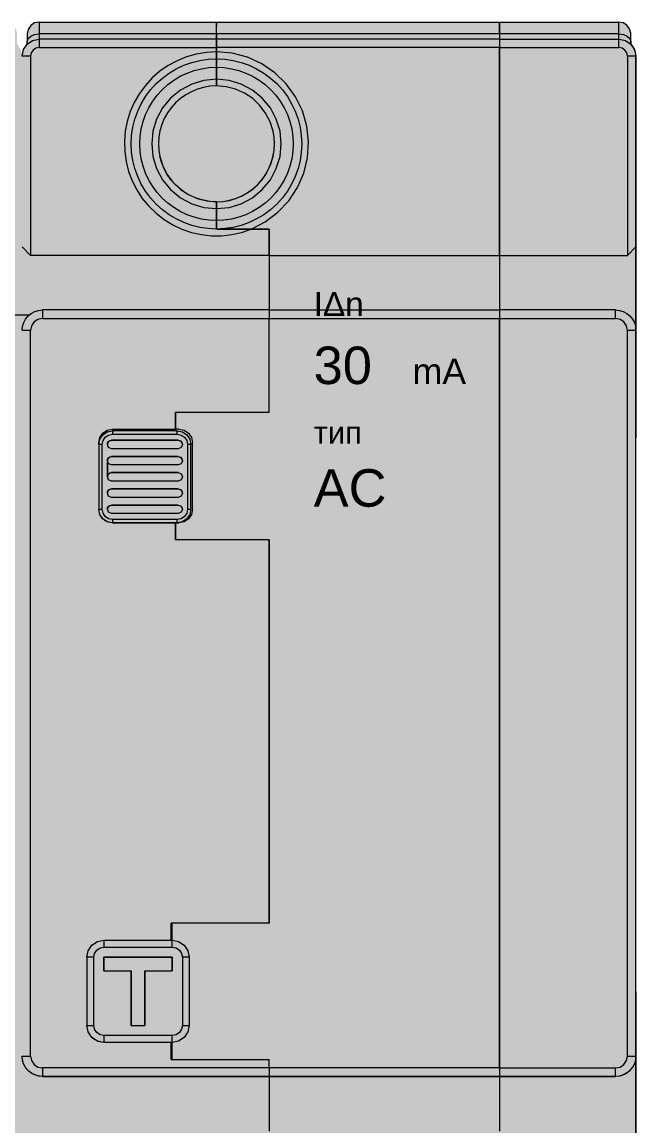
# Model space of a CAD drawing. Header units: millimetres. Extents: x 0 to 418, y -44 to 411.
# Drawn here: x 107.9 to 143.9, y 164.4 to 229.2 of the extents above; entities that cross this region are included whole.
import ezdxf
from ezdxf.enums import TextEntityAlignment as Align

# ---------------------------------------------------------------- set-up
doc = ezdxf.new("R2010")
doc.units = ezdxf.units.MM
for name, color, linetype, lineweight, true_color in [('BODY', 7, 'Continuous', 5, 0xf0f1eb), ('DETAILS', 7, 'Continuous', 5, 0x2f373d), ('LEVERS', 7, 'Continuous', 5, 0x2b7ac1), ('MARKING', 7, 'Continuous', 5, 0x2f373d), ('TERMINALS', 7, 'Continuous', 5, 0xa4adb6), ('TEST', 7, 'Continuous', 5, 0xf49226)]:
    doc.layers.add(name, color=color, linetype=linetype, lineweight=lineweight, true_color=true_color)
doc.layers.add('PARAMETERS', color=7, linetype='Continuous', plot=False)
doc.styles.add('BLOCK_ARIAL', font='arial.ttf')

# ---------------------------------------------------------------- blocks, each defined once
blk = doc.blocks.new('DA_2P_72')
at = {"layer": 'BODY', "true_color": 0xf0f1eb}
blk.add_hatch(color=7, dxfattribs=at).paths.add_polyline_path([(0.4, 16.57), (0.4, 16.575), (0.4, 16.734), (0.39, 16.74), (0.342, 16.815), (0.28, 16.88), (0.273, 16.894), (0.25, 16.92), (0.211, 17.012), (0.191, 17.042), (0.175, 17.065), (0.166, 17.11), (0.158, 17.132), (0.144, 17.162), (0.12, 17.23), (0.163, 17.128), (0.16, 17.144), (0.1, 17.45), (0.1, 28.75), (0.1, 33.54), (0.1, 33.55), (0.1, 35.05), (0.1, 39.29), (0.1, 39.43), (0.1, 39.44), (0.1, 39.49), (0.1, 43.2), (0.1, 43.44), (0.1, 44.12), (0.1, 44.125), (0.1, 46.35), (0.1, 48.58), (0.1, 49.26), (0.1, 49.44), (0.1, 49.5), (0.1, 52.81), (0.1, 52.82), (0.1, 53.26), (0.1, 74.65), (0.1, 76.15), (0.1, 76.16), (0.1, 80.95), (0.1, 92.25), (0.175, 92.635), (0.285, 92.795), (0.39, 92.96), (0.4, 92.966), (0.4, 93.125), (0.4, 93.13), (0.4, 93.55), (0.4, 93.555), (0.4, 93.56), (0.41, 93.605), (0.455, 93.82), (0.605, 94.045), (0.608, 94.047), (0.61, 94.05), (0.83, 94.2), (1.1, 94.25), (9, 94.25), (17, 94.25), (17.27, 94.2), (17.49, 94.05), (17.492, 94.047), (17.495, 94.045), (17.53, 93.992), (17.65, 93.82), (17.7, 93.56), (17.7, 93.555), (17.7, 93.55), (17.7, 93.13), (17.7, 93.125), (17.7, 92.966), (17.71, 92.96), (17.815, 92.795), (17.925, 92.635), (18, 92.25), (18.075, 92.635), (18.185, 92.795), (18.29, 92.96), (18.3, 92.966), (18.3, 93.125), (18.3, 93.13), (18.3, 93.55), (18.3, 93.555), (18.3, 93.56), (18.31, 93.605), (18.355, 93.82), (18.505, 94.045), (18.508, 94.047), (18.51, 94.05), (18.73, 94.2), (19, 94.25), (26.9, 94.25), (34.9, 94.25), (35.17, 94.2), (35.39, 94.05), (35.392, 94.047), (35.395, 94.045), (35.43, 93.992), (35.55, 93.82), (35.6, 93.56), (35.6, 93.555), (35.6, 93.55), (35.6, 93.13), (35.6, 93.125), (35.6, 92.966), (35.61, 92.96), (35.715, 92.795), (35.825, 92.635), (35.9, 92.25), (35.975, 92.635), (36.085, 92.795), (36.19, 92.96), (36.2, 92.966), (36.2, 93.125), (36.2, 93.13), (36.2, 93.55), (36.2, 93.555), (36.2, 93.56), (36.21, 93.605), (36.255, 93.82), (36.405, 94.045), (36.408, 94.047), (36.41, 94.05), (36.63, 94.2), (36.9, 94.25), (47.3, 94.25), (63.9, 94.25), (70.9, 94.25), (71.155, 94.2), (71.375, 94.065), (71.482, 93.92), (71.53, 93.86), (71.6, 93.61), (71.6, 93.605), (71.6, 93.55), (71.6, 93.13), (71.6, 93.125), (71.6, 92.966), (71.61, 92.96), (71.742, 92.753), (71.784, 92.691), (71.825, 92.63), (71.829, 92.609), (71.845, 92.58), (71.9, 92.25), (71.9, 91.055), (71.9, 91.05), (71.9, 91), (71.9, 90.995), (71.9, 90.845), (71.9, 90.84), (71.9, 90.35), (71.9, 85.28), (71.9, 85.18), (71.9, 85.11), (71.9, 83.51), (71.9, 81.99), (71.9, 81.82), (71.9, 81.75), (71.9, 81.05), (71.9, 80.8), (71.9, 80.77), (71.9, 80.765), (71.9, 80.69), (71.9, 80.665), (71.9, 80.66), (71.9, 80.62), (71.9, 80.615), (71.9, 80.365), (71.9, 80.36), (71.9, 80.28), (71.9, 80.27), (71.9, 80.25), (71.9, 80.22), (71.9, 80.14), (71.9, 80.135), (71.9, 79.81), (71.9, 78.905), (71.9, 78.9), (71.9, 78.75), (71.9, 78.35), (71.9, 76.19), (71.9, 76.155), (71.9, 76.15), (71.9, 72.85), (71.9, 72.25), (71.9, 72.245), (71.9, 69.85), (71.9, 68.79), (71.9, 68.465), (71.9, 68.46), (71.9, 68.38), (71.9, 68.35), (71.9, 40.11), (71.9, 40.105), (71.9, 39.185), (71.9, 39.18), (71.9, 38.85), (71.9, 38.41), (71.9, 37.35), (71.9, 34.36), (71.9, 34.355), (71.9, 34.35), (71.9, 33.925), (71.9, 33.92), (71.9, 33.55), (71.9, 33.545), (71.9, 33.54), (71.9, 33.51), (71.9, 32.72), (71.9, 31.35), (71.9, 30.95), (71.9, 30.8), (71.9, 30.795), (71.9, 29.89), (71.9, 29.45), (71.9, 29.43), (71.9, 29.085), (71.9, 29.08), (71.9, 29.01), (71.9, 28.9), (71.9, 28.65), (71.9, 27.95), (71.9, 26.19), (71.9, 19.35), (71.9, 18.855), (71.9, 18.85), (71.9, 18.705), (71.9, 18.7), (71.9, 18.65), (71.9, 18.645), (71.9, 17.45), (71.9, 16.55), (71.9, 8.25), (71.86, 8.06), (71.755, 7.895), (71.59, 7.79), (71.4, 7.75), (70.4, 7.75), (70.22, 7.78), (70.06, 7.88), (70.053, 7.89), (70.045, 7.895), (70.019, 7.936), (69.95, 8.03), (69.945, 8.052), (69.94, 8.06), (69.9, 8.25), (69.9, 14.39), (69.745, 14.245), (69.56, 14.14), (69.36, 14.07), (69.15, 14.05), (59.65, 14.05), (59.265, 14.125), (59.105, 14.235), (58.94, 14.34), (58.835, 14.505), (58.725, 14.665), (58.65, 15.05), (58.65, 15.441), (58.42, 15.4), (58.18, 15.25), (58, 15.03), (57.91, 14.76), (57.9, 14.67), (57.9, 14.65), (57.9, 9.75), (57.9, 9.745), (57.9, 8.25), (57.87, 8.08), (57.861, 8.065), (57.86, 8.06), (57.755, 7.895), (57.618, 7.808), (57.59, 7.79), (57.4, 7.75), (56.9, 7.75), (56.72, 7.78), (56.56, 7.88), (56.553, 7.89), (56.545, 7.895), (56.519, 7.936), (56.45, 8.03), (56.445, 8.052), (56.44, 8.06), (56.4, 8.25), (56.4, 14.65), (56.4, 14.655), (56.4, 14.67), (56.39, 14.76), (56.3, 15.03), (56.12, 15.25), (55.88, 15.4), (55.6, 15.45), (50.4, 15.45), (44.9, 15.45), (44.71, 15.41), (44.63, 15.36), (44.55, 15.305), (44.495, 15.225), (44.44, 15.14), (44.4, 14.95), (44.4, 6.38), (44.4, 5.25), (44.4, 2.75), (44.4, 2.745), (44.4, 1.25), (44.37, 0.98), (44.329, 0.886), (44.325, 0.865), (44.311, 0.845), (44.27, 0.75), (44.141, 0.589), (44.11, 0.54), (44.037, 0.493), (43.903, 0.408), (43.78, 0.325), (43.4, 0.25), (35.9, 0.25), (20.64, 0.25), (15.56, 0.25), (15.555, 0.25), (1.3, 0.25), (0.915, 0.325), (0.755, 0.435), (0.59, 0.54), (0.485, 0.705), (0.375, 0.865), (0.3, 1.25), (0.3, 13.45), (0.6, 13.45), (0.6, 15.66), (0.45, 15.88), (0.4, 16.14), (0.4, 16.145), (0.4, 16.15)])
at = {"layer": 'LEVERS'}
blk.add_hatch(color=256, dxfattribs=at).paths.add_polyline_path([(40.635, 65.085), (40.619, 65.109), (40.46, 65.345), (40.4, 65.65), (40.4, 69.45), (40.4, 69.55), (40.46, 69.855), (40.635, 70.115), (40.895, 70.29), (41.2, 70.35), (44.9, 70.35), (45.1, 70.35), (45.405, 70.29), (45.665, 70.115), (45.84, 69.855), (45.9, 69.55), (45.9, 65.65), (45.84, 65.345), (45.665, 65.085), (45.405, 64.91), (45.1, 64.85), (45, 64.85), (44.9, 64.85), (41.2, 64.85), (40.975, 64.885), (40.939, 64.901), (40.895, 64.91), (40.844, 64.944), (40.765, 64.98), (40.681, 65.054)])
at = {"layer": 'TERMINALS', "true_color": 0xa4adb6}
blk.add_hatch(color=253, dxfattribs=at).paths.add_polyline_path([(46.38, 81.779), (46.377, 81.779), (46.247, 81.804), (46.117, 81.831), (45.988, 81.862), (45.884, 81.889), (45.835, 81.9), (45.789, 81.916), (45.733, 81.932), (45.606, 81.972), (45.481, 82.016), (45.357, 82.062), (45.234, 82.111), (45.112, 82.163), (44.991, 82.218), (44.872, 82.276), (44.755, 82.337), (44.639, 82.401), (44.524, 82.468), (44.411, 82.538), (44.3, 82.61), (44.191, 82.685), (44.083, 82.763), (43.978, 82.843), (43.874, 82.926), (43.773, 83.011), (43.674, 83.099), (43.577, 83.189), (43.482, 83.281), (43.389, 83.376), (43.331, 83.439), (43.33, 83.44), (43.329, 83.441), (43.299, 83.473), (43.211, 83.573), (43.126, 83.674), (43.043, 83.778), (42.963, 83.883), (42.955, 83.894), (42.95, 83.9), (42.943, 83.91), (42.885, 83.99), (42.81, 84.1), (42.738, 84.211), (42.668, 84.324), (42.642, 84.369), (42.625, 84.395), (42.612, 84.421), (42.602, 84.438), (42.538, 84.554), (42.477, 84.672), (42.419, 84.791), (42.378, 84.88), (42.355, 84.925), (42.339, 84.968), (42.311, 85.033), (42.262, 85.156), (42.216, 85.281), (42.173, 85.406), (42.133, 85.532), (42.096, 85.66), (42.062, 85.788), (42.031, 85.917), (42.006, 86.038), (42, 86.06), (41.996, 86.088), (41.98, 86.177), (41.959, 86.308), (41.941, 86.439), (41.926, 86.571), (41.915, 86.703), (41.907, 86.835), (41.902, 86.967), (41.9, 87.1), (41.901, 87.202), (41.9, 87.245), (41.904, 87.294), (41.907, 87.365), (41.915, 87.497), (41.926, 87.629), (41.941, 87.761), (41.947, 87.81), (41.95, 87.84), (41.955, 87.866), (41.959, 87.892), (41.98, 88.023), (42.004, 88.153), (42.031, 88.283), (42.062, 88.412), (42.064, 88.418), (42.065, 88.425), (42.068, 88.435), (42.096, 88.54), (42.133, 88.667), (42.173, 88.794), (42.216, 88.919), (42.229, 88.954), (42.24, 88.99), (42.254, 89.023), (42.262, 89.043), (42.311, 89.166), (42.363, 89.288), (42.419, 89.409), (42.477, 89.528), (42.477, 89.528), (42.48, 89.535), (42.485, 89.544), (42.538, 89.645), (42.602, 89.762), (42.668, 89.876), (42.738, 89.989), (42.81, 90.1), (42.885, 90.209), (42.963, 90.317), (43.043, 90.422), (43.126, 90.526), (43.211, 90.627), (43.299, 90.726), (43.389, 90.823), (43.482, 90.918), (43.577, 91.011), (43.674, 91.101), (43.773, 91.189), (43.874, 91.274), (43.961, 91.343), (43.98, 91.36), (44.003, 91.376), (44.083, 91.437), (44.191, 91.515), (44.3, 91.59), (44.411, 91.662), (44.448, 91.685), (44.47, 91.7), (44.493, 91.713), (44.524, 91.732), (44.639, 91.798), (44.755, 91.862), (44.872, 91.923), (44.961, 91.967), (44.995, 91.985), (45.029, 91.998), (45.112, 92.037), (45.234, 92.089), (45.357, 92.138), (45.481, 92.184), (45.606, 92.227), (45.733, 92.267), (45.86, 92.304), (45.988, 92.338), (46.107, 92.366), (46.12, 92.37), (46.135, 92.372), (46.247, 92.396), (46.377, 92.42), (46.508, 92.441), (46.639, 92.459), (46.662, 92.462), (46.771, 92.474), (46.903, 92.485), (47.035, 92.493), (47.168, 92.498), (47.297, 92.5), (47.3, 92.5), (47.302, 92.5), (47.433, 92.498), (47.565, 92.493), (47.697, 92.485), (47.83, 92.474), (47.961, 92.459), (48.093, 92.441), (48.223, 92.42), (48.354, 92.396), (48.483, 92.369), (48.612, 92.338), (48.74, 92.304), (48.868, 92.267), (48.994, 92.227), (49.092, 92.194), (49.125, 92.185), (49.156, 92.171), (49.244, 92.138), (49.367, 92.089), (49.489, 92.037), (49.609, 91.981), (49.728, 91.923), (49.846, 91.862), (49.962, 91.798), (50.076, 91.732), (50.189, 91.662), (50.3, 91.59), (50.41, 91.515), (50.517, 91.437), (50.622, 91.357), (50.726, 91.274), (50.827, 91.189), (50.927, 91.101), (51.024, 91.011), (51.119, 90.918), (51.211, 90.823), (51.301, 90.726), (51.389, 90.627), (51.474, 90.526), (51.557, 90.422), (51.638, 90.317), (51.715, 90.209), (51.79, 90.1), (51.862, 89.989), (51.931, 89.877), (51.94, 89.865), (51.948, 89.848), (51.999, 89.762), (52.063, 89.645), (52.124, 89.528), (52.182, 89.409), (52.237, 89.288), (52.289, 89.166), (52.338, 89.045), (52.345, 89.03), (52.351, 89.01), (52.385, 88.919), (52.428, 88.794), (52.468, 88.667), (52.505, 88.54), (52.538, 88.412), (52.569, 88.283), (52.596, 88.153), (52.597, 88.151), (52.6, 88.14), (52.601, 88.126), (52.621, 88.023), (52.642, 87.892), (52.66, 87.761), (52.674, 87.629), (52.686, 87.497), (52.694, 87.365), (52.699, 87.232), (52.699, 87.228), (52.7, 87.215), (52.699, 87.199), (52.7, 87.1), (52.699, 86.967), (52.694, 86.835), (52.686, 86.703), (52.674, 86.571), (52.66, 86.439), (52.642, 86.308), (52.641, 86.301), (52.64, 86.29), (52.637, 86.277), (52.621, 86.177), (52.596, 86.046), (52.569, 85.917), (52.538, 85.788), (52.505, 85.66), (52.468, 85.532), (52.428, 85.406), (52.385, 85.281), (52.338, 85.156), (52.289, 85.033), (52.237, 84.912), (52.182, 84.791), (52.124, 84.672), (52.063, 84.554), (51.999, 84.438), (51.932, 84.324), (51.862, 84.211), (51.79, 84.1), (51.715, 83.99), (51.638, 83.883), (51.557, 83.778), (51.553, 83.772), (51.545, 83.76), (51.532, 83.746), (51.474, 83.674), (51.389, 83.573), (51.301, 83.473), (51.211, 83.376), (51.119, 83.281), (51.024, 83.189), (50.933, 83.105), (50.91, 83.08), (50.881, 83.059), (50.827, 83.011), (50.726, 82.926), (50.622, 82.843), (50.517, 82.763), (50.41, 82.685), (50.3, 82.61), (50.189, 82.538), (50.076, 82.468), (49.962, 82.401), (49.846, 82.337), (49.728, 82.276), (49.609, 82.218), (49.489, 82.163), (49.367, 82.111), (49.342, 82.101), (49.34, 82.1), (49.336, 82.099), (49.244, 82.062), (49.119, 82.016), (48.994, 81.972), (48.868, 81.932), (48.784, 81.908), (48.775, 81.905), (48.768, 81.903), (48.74, 81.895), (48.74, 81.895), (48.74, 81.895), (48.612, 81.862), (48.483, 81.831), (48.354, 81.804), (48.223, 81.779), (48.093, 81.758), (47.961, 81.74), (47.83, 81.726), (47.697, 81.714), (47.565, 81.706), (47.433, 81.701), (47.3, 81.7), (47.168, 81.701), (47.035, 81.706), (46.903, 81.714), (46.771, 81.726), (46.639, 81.74), (46.508, 81.758), (46.461, 81.766), (46.42, 81.77)])
at = {"layer": 'TEST', "true_color": 0xf49226}
blk.add_hatch(color=30, dxfattribs=at).paths.add_polyline_path([(40.336, 34.421), (40.315, 34.425), (40.235, 34.48), (39.995, 34.645), (39.775, 34.965), (39.7, 35.35), (39.7, 39.35), (39.775, 39.735), (39.995, 40.055), (40.315, 40.275), (40.7, 40.35), (44.65, 40.35), (44.65, 41.35), (44.7, 41.35), (44.7, 40.35), (45.085, 40.275), (45.405, 40.055), (45.625, 39.735), (45.7, 39.35), (45.7, 35.35), (45.625, 34.965), (45.405, 34.645), (45.085, 34.425), (44.7, 34.35), (44.7, 33.35), (44.65, 33.35), (44.65, 34.35), (40.7, 34.35), (40.355, 34.41)])
at = {"layer": 'DETAILS', "color": 250, "linetype": 'ByBlock', "lineweight": 5, "true_color": 0x2f373d}
for p, q in [((36.9, 94.25), (47.3, 94.25)), ((47.3, 94.25), (63.9, 94.25)), ((63.9, 94.25), (70.9, 94.25)), ((47.3, 93.558), (36.9, 93.558)), ((63.9, 93.557), (47.3, 93.558)), ((70.9, 93.557), (63.9, 93.557)), ((47.3, 93.25), (36.9, 93.25)), ((36.9, 93.25), (36.9, 92.75)), ((36.9, 92.75), (47.3, 92.75)), ((47.3, 93.25), (47.3, 92.75)), ((47.3, 92.75), (47.3, 93.25)), ((63.9, 93.25), (47.3, 93.25)), ((47.3, 92.5), (47.3, 92.75)), ((47.3, 92.75), (47.3, 92.5)), ((63.9, 92.75), (47.3, 92.75)), ((63.9, 93.25), (63.9, 92.75)), ((63.9, 93.25), (63.9, 92.75)), ((63.9, 93.25), (70.9, 93.25)), ((63.9, 92.75), (63.9, 80.55)), ((63.9, 80.55), (63.9, 92.75)), ((63.9, 92.75), (70.9, 92.75)), ((70.9, 92.75), (70.9, 93.25)), ((36.4, 92.25), (35.9, 92.25)), ((36.4, 92.25), (36.4, 80.55)), ((47.3, 92.1), (47.3, 92.1)), ((47.3, 92.1), (47.3, 91.6)), ((47.3, 92.1), (47.3, 92.1)), ((47.3, 91.6), (47.3, 92.1)), ((71.4, 92.25), (71.4, 80.55)), ((71.9, 92.25), (71.4, 92.25)), ((71.9, 92.25), (71.9, 83.511)), ((71.9, 81.05), (71.9, 92.25)), ((47.3, 91.6), (47.3, 90.9)), ((47.3, 90.9), (47.3, 91.6)), ((48.862, 91.85), (48.861, 91.85)), ((49.138, 91.75), (49.138, 91.75)), ((71.9, 91.05), (71.9, 81.75)), ((71.9, 91.05), (71.9, 91.05)), ((71.9, 91.05), (71.9, 91.05)), ((71.9, 85.282), (71.9, 90.349)), ((47.3, 83.3), (47.3, 82.6)), ((47.3, 82.6), (47.3, 83.3)), ((45.463, 82.45), (45.462, 82.45)), ((47.3, 82.6), (47.3, 82.1)), ((47.3, 82.1), (47.3, 82.6)), ((47.3, 82.1), (47.3, 82.1)), ((49.34, 82.1), (47.332, 82.1)), ((50.4, 82.1), (49.34, 82.1)), ((49.34, 82.1), (50.4, 82.1)), ((50.4, 82.1), (50.4, 80.55)), ((50.4, 80.55), (50.4, 82.1)), ((71.9, 72.25), (71.9, 81.818)), ((71.9, 72.25), (71.9, 81.818)), ((71.9, 81.818), (71.9, 72.25)), ((71.9, 81.75), (71.9, 81.75)), ((36.4, 80.55), (35.9, 81.05)), ((71.4, 80.55), (71.9, 81.05)), ((71.9, 81.05), (71.9, 76.155)), ((50.4, 80.55), (36.4, 80.55)), ((50.4, 80.55), (50.4, 77.35)), ((50.4, 80.55), (50.4, 77.35)), ((50.4, 80.55), (63.9, 80.55)), ((63.9, 80.55), (63.9, 77.35)), ((63.9, 80.55), (63.9, 77.35)), ((63.9, 80.55), (71.4, 80.55)), ((71.9, 80.616), (71.9, 69.85)), ((71.9, 80.25), (71.9, 80.25)), ((71.9, 80.25), (71.9, 80.25)), ((71.9, 30.95), (71.9, 78.75)), ((71.9, 78.75), (71.9, 78.75)), ((50.4, 77.35), (37.1, 77.35)), ((37.1, 77.35), (37.1, 76.85)), ((50.4, 77.35), (50.4, 76.85)), ((50.4, 77.35), (50.4, 76.85)), ((50.4, 77.35), (63.9, 77.35)), ((63.9, 77.35), (63.9, 76.85)), ((63.9, 77.35), (63.9, 76.85)), ((70.7, 77.35), (63.9, 77.35)), ((70.7, 76.85), (70.7, 77.35)), ((36.306, 77.05), (35.494, 77.05)), ((37.1, 76.85), (50.4, 76.85)), ((50.4, 71.35), (50.4, 76.85)), ((50.4, 71.35), (50.4, 76.85)), ((50.4, 76.85), (63.9, 76.85)), ((63.9, 76.85), (63.9, 32.85)), ((63.9, 32.85), (63.9, 76.85)), ((63.9, 76.85), (70.7, 76.85)), ((36.4, 76.15), (35.9, 76.15)), ((36.4, 33.55), (36.4, 76.15)), ((71.4, 33.55), (71.4, 76.15)), ((71.9, 76.15), (71.4, 76.15)), ((71.9, 33.55), (71.9, 76.15)), ((71.9, 72.85), (71.9, 72.25)), ((71.9, 34.35), (71.9, 72.85)), ((71.9, 34.35), (71.9, 72.85)), ((44.9, 71.35), (44.9, 70.35)), ((44.9, 71.35), (50.4, 71.35)), ((44.9, 70.35), (44.9, 71.35)), ((44.9, 71.35), (50.4, 71.35)), ((41.2, 70.35), (44.9, 70.35)), ((41.2, 70.35), (41.2, 70.35)), ((41.2, 70.35), (41.2, 70.35)), ((45, 70.25), (41.2, 70.25)), ((41.2, 70.25), (41.2, 70.05)), ((41.2, 70.05), (45, 70.05)), ((44.9, 70.35), (44.9, 70.35)), ((45.1, 70.35), (44.9, 70.35)), ((44.9, 70.35), (44.9, 70.35)), ((45, 70.05), (45, 70.25)), ((45.1, 70.35), (45.1, 70.35)), ((45.1, 70.35), (45.1, 70.35)), ((40.4, 69.452), (40.4, 69.55)), ((40.4, 69.55), (40.4, 69.55)), ((40.4, 69.45), (40.4, 65.65)), ((40.6, 69.45), (40.4, 69.45)), ((40.6, 65.65), (40.6, 69.45)), ((41.15, 69.7), (45.05, 69.7)), ((45.05, 69.7), (41.15, 69.7)), ((45.6, 69.45), (45.6, 65.65)), ((45.8, 69.45), (45.6, 69.45)), ((45.8, 65.65), (45.8, 69.45)), ((45.8, 65.65), (45.8, 69.45)), ((45.9, 65.65), (45.9, 69.55)), ((45.05, 69.2), (41.15, 69.2)), ((41.15, 68.75), (45.05, 68.75)), ((45.05, 68.75), (41.15, 68.75)), ((45.05, 68.25), (41.15, 68.25)), ((71.9, 68.35), (71.9, 68.35)), ((41.15, 67.8), (45.05, 67.8)), ((45.05, 67.8), (41.15, 67.8)), ((45.05, 67.3), (41.15, 67.3)), ((41.15, 66.85), (45.05, 66.85)), ((45.05, 66.85), (41.15, 66.85)), ((45.05, 66.35), (41.15, 66.35)), ((40.4, 65.65), (40.6, 65.65)), ((41.15, 65.9), (45.05, 65.9)), ((45.05, 65.9), (41.15, 65.9)), ((45.6, 65.65), (45.8, 65.65)), ((45.05, 65.4), (41.15, 65.4)), ((45, 65.05), (41.2, 65.05)), ((41.2, 65.05), (41.2, 64.85)), ((41.2, 64.85), (45, 64.85)), ((44.9, 64.85), (41.2, 64.85)), ((44.9, 64.85), (44.9, 63.85)), ((44.9, 63.85), (44.9, 64.85)), ((44.9, 64.85), (45.1, 64.85)), ((45, 64.85), (45, 65.05)), ((50.4, 63.85), (44.9, 63.85)), ((50.4, 63.85), (44.9, 63.85)), ((50.4, 41.35), (50.4, 63.85)), ((50.4, 63.85), (50.4, 41.35)), ((44.65, 40.35), (44.65, 41.35)), ((50.4, 41.35), (44.65, 41.35)), ((50.4, 41.35), (44.7, 41.35)), ((44.7, 40.35), (44.7, 41.35)), ((40.7, 40.35), (44.7, 40.35)), ((40.7, 40.35), (40.7, 39.95)), ((44.7, 39.95), (44.7, 40.35)), ((40.7, 39.95), (44.7, 39.95)), ((39.7, 39.35), (39.7, 35.35)), ((40.1, 39.35), (39.7, 39.35)), ((40.1, 35.35), (40.1, 39.35)), ((44.7, 39.35), (40.7, 39.35)), ((40.7, 39.35), (40.7, 38.55)), ((40.7, 38.55), (40.7, 39.35)), ((40.7, 39.35), (44.7, 39.35)), ((44.7, 38.55), (44.7, 39.35)), ((44.7, 39.35), (44.7, 38.55)), ((45.3, 39.35), (45.3, 35.35)), ((45.7, 39.35), (45.3, 39.35)), ((45.7, 39.35), (45.7, 35.35)), ((40.7, 38.55), (42.3, 38.55)), ((42.3, 38.55), (42.3, 35.35)), ((42.3, 35.35), (42.3, 38.55)), ((43.1, 35.35), (43.1, 38.55)), ((43.1, 38.55), (44.7, 38.55)), ((43.1, 38.55), (43.1, 35.35)), ((71.9, 38.85), (71.9, 38.85)), ((71.9, 37.35), (71.9, 29.084)), ((39.7, 35.35), (40.1, 35.35)), ((42.3, 35.35), (43.1, 35.35)), ((45.3, 35.35), (45.7, 35.35)), ((44.7, 34.75), (40.7, 34.75)), ((40.7, 34.75), (40.7, 34.35)), ((44.7, 34.35), (40.7, 34.35)), ((44.7, 34.35), (40.7, 34.35)), ((44.65, 33.35), (44.65, 34.35)), ((44.7, 34.35), (44.7, 34.75)), ((44.7, 33.35), (44.7, 34.35)), ((71.9, 33.923), (71.9, 34.35)), ((71.9, 34.35), (71.9, 34.35)), ((71.9, 34.35), (71.9, 34.35)), ((71.9, 33.923), (71.9, 34.35)), ((35.9, 33.55), (36.4, 33.55)), ((44.65, 33.35), (50.4, 33.35)), ((44.7, 33.35), (50.4, 33.35)), ((50.4, 32.85), (50.4, 33.35)), ((50.4, 32.85), (50.4, 33.35)), ((71.4, 33.55), (71.9, 33.55)), ((71.9, 33.545), (71.9, 28.65)), ((36.62, 32.45), (36.62, 32.45)), ((36.62, 32.45), (36.62, 32.45)), ((50.4, 32.85), (37.1, 32.85)), ((37.1, 32.85), (37.1, 32.35)), ((50.4, 32.85), (50.4, 32.35)), ((50.4, 32.85), (50.4, 32.35)), ((63.9, 32.85), (50.4, 32.85)), ((63.9, 32.85), (63.9, 32.35)), ((63.9, 32.85), (70.7, 32.85)), ((63.9, 32.85), (63.9, 32.35)), ((70.7, 32.35), (70.7, 32.85)), ((71.9, 19.35), (71.9, 32.721)), ((37.1, 32.35), (50.4, 32.35)), ((50.4, 32.35), (37.1, 32.35)), ((37.1, 32.35), (37.1, 32.35)), ((37.1, 32.35), (37.1, 32.35)), ((50.4, 32.35), (50.4, 32.35)), ((50.4, 32.35), (50.4, 29.15)), ((63.9, 32.35), (50.4, 32.35)), ((50.4, 32.35), (63.9, 32.35)), ((50.4, 32.35), (50.4, 32.35)), ((50.4, 32.35), (50.4, 29.15)), ((57.9, 32.35), (57.9, 32.35)), ((63.9, 32.35), (63.9, 32.35)), ((63.9, 32.35), (63.9, 29.15)), ((63.9, 32.35), (63.9, 32.35)), ((63.9, 32.35), (70.7, 32.35)), ((70.7, 32.35), (63.9, 32.35)), ((63.9, 32.35), (63.9, 32.35)), ((63.9, 32.35), (63.9, 29.15)), ((70.7, 32.35), (70.7, 32.35)), ((70.7, 32.35), (70.7, 32.35)), ((71.9, 30.95), (71.9, 30.95)), ((71.9, 29.45), (71.9, 29.45)), ((71.9, 29.45), (71.9, 29.45))]:
    blk.add_line(p, q, dxfattribs=at)
for points in [[(36.9, 94.25), (36.634, 94.197), (36.407, 94.047), (36.255, 93.822), (36.2, 93.555), (36.2, 93.548), (36.2, 93.127)], [(36.9, 94.25), (36.9, 94.204), (36.9, 94.068), (36.9, 93.558)], [(47.3, 93.558), (47.3, 94.068), (47.3, 94.204), (47.3, 94.25)], [(47.3, 94.25), (47.3, 94.188), (47.3, 94.009)], [(47.3, 93.558), (47.3, 94.068), (47.3, 94.204), (47.3, 94.25)], [(63.9, 94.25), (63.9, 94.204), (63.9, 94.067), (63.9, 93.557)], [(63.9, 93.557), (63.9, 94.067), (63.9, 94.204), (63.9, 94.25)], [(70.9, 93.557), (70.9, 94.067), (70.9, 94.203), (70.9, 94.25)], [(71.6, 93.127), (71.6, 93.55), (71.598, 93.607), (71.529, 93.857), (71.375, 94.065), (71.155, 94.202), (70.9, 94.25)], [(36.2, 93.127), (36.254, 93.292), (36.405, 93.431), (36.632, 93.525), (36.9, 93.558)], [(36.9, 93.558), (36.9, 93.25)], [(47.3, 93.558), (47.3, 93.25)], [(47.3, 93.25), (47.3, 93.558)], [(63.9, 93.557), (63.9, 93.25)], [(63.9, 93.557), (63.9, 93.25)], [(70.9, 93.557), (71.168, 93.525), (71.395, 93.431), (71.547, 93.291), (71.6, 93.127)], [(70.9, 93.25), (70.9, 93.27), (70.9, 93.331), (70.9, 93.557)], [(35.9, 92.25), (35.976, 92.633), (36.193, 92.957), (36.518, 93.174), (36.9, 93.25)], [(36.2, 93.127), (36.2, 93.126)], [(36.2, 92.964), (36.2, 93.127)], [(36.2, 92.964), (36.2, 93.127)], [(36.2, 93.127), (36.2, 93.126)], [(36.9, 92.75), (36.709, 92.712), (36.547, 92.603), (36.438, 92.441), (36.4, 92.25)], [(70.9, 93.25), (71.283, 93.174), (71.607, 92.957), (71.824, 92.632), (71.9, 92.25)], [(71.4, 92.25), (71.362, 92.441), (71.254, 92.603), (71.091, 92.712), (70.9, 92.75)], [(71.6, 92.964), (71.6, 93.126)], [(71.6, 93.126), (71.6, 93.126)], [(71.6, 93.126), (71.6, 92.964)], [(71.6, 93.126), (71.6, 93.126)], [(71.6, 92.964), (71.6, 93.126)], [(71.683, 92.872), (71.844, 92.579), (71.9, 92.25)], [(47.3, 92.5), (46.706, 92.467), (46.119, 92.369), (45.546, 92.207), (44.995, 91.983), (44.471, 91.7), (43.982, 91.36), (43.534, 90.969), (43.131, 90.531), (42.778, 90.051), (42.481, 89.536), (42.242, 88.991), (42.065, 88.423), (41.951, 87.838), (41.902, 87.245), (41.919, 86.65), (42.001, 86.061), (42.148, 85.484), (42.357, 84.927), (42.626, 84.396), (42.952, 83.898), (43.331, 83.439), (43.758, 83.024), (44.228, 82.659), (44.735, 82.348), (45.274, 82.094), (45.837, 81.902), (46.418, 81.772), (47.01, 81.708), (47.605, 81.708), (48.197, 81.775), (48.777, 81.906), (49.34, 82.1)], [(47.3, 82.1), (46.81, 82.124), (46.325, 82.196), (45.849, 82.315), (45.387, 82.48), (44.943, 82.69), (44.522, 82.943), (44.128, 83.235), (43.765, 83.564), (43.435, 83.928), (43.143, 84.322), (42.891, 84.743), (42.681, 85.186), (42.515, 85.648), (42.396, 86.124), (42.324, 86.61), (42.3, 87.1), (42.324, 87.59), (42.396, 88.075), (42.516, 88.551), (42.681, 89.013), (42.891, 89.457), (43.143, 89.878), (43.435, 90.272), (43.765, 90.635), (44.128, 90.965), (44.522, 91.257), (44.943, 91.509), (45.387, 91.719), (45.849, 91.885), (46.325, 92.004), (46.81, 92.076), (47.3, 92.1)], [(47.3, 82.1), (46.81, 82.124), (46.325, 82.196), (45.849, 82.315), (45.387, 82.481), (44.943, 82.69), (44.522, 82.943), (44.128, 83.235), (43.765, 83.564), (43.435, 83.928), (43.143, 84.322), (42.891, 84.743), (42.681, 85.187), (42.516, 85.649), (42.396, 86.125), (42.324, 86.61), (42.3, 87.1), (42.324, 87.59), (42.396, 88.075), (42.516, 88.551), (42.681, 89.013), (42.891, 89.457), (43.143, 89.878), (43.435, 90.272), (43.765, 90.635), (44.128, 90.965), (44.522, 91.257), (44.943, 91.51), (45.387, 91.719), (45.849, 91.885), (46.325, 92.004), (46.81, 92.076), (47.3, 92.1)], [(47.3, 92.5), (47.3, 92.217), (47.3, 92.13), (47.3, 92.1)], [(47.3, 92.1), (47.3, 92.13), (47.3, 92.217), (47.3, 92.5)], [(49.34, 82.1), (50.166, 82.523), (50.908, 83.082), (51.543, 83.759), (52.052, 84.535), (52.421, 85.387), (52.639, 86.29), (52.699, 87.216), (52.599, 88.139), (52.343, 89.031), (51.938, 89.867), (51.395, 90.62), (50.732, 91.269), (49.967, 91.796), (49.123, 92.183), (48.225, 92.42), (47.3, 92.5)], [(47.3, 92.1), (47.79, 92.076), (48.276, 92.004), (48.752, 91.885), (49.214, 91.719), (49.657, 91.509), (50.078, 91.257), (50.472, 90.965), (50.836, 90.635), (51.165, 90.272), (51.458, 89.878), (51.71, 89.457), (51.92, 89.013), (52.085, 88.551), (52.204, 88.075), (52.276, 87.59), (52.3, 87.1), (52.276, 86.61), (52.204, 86.124), (52.085, 85.648), (51.92, 85.186), (51.71, 84.743), (51.458, 84.322), (51.165, 83.928), (50.836, 83.564), (50.472, 83.235), (50.078, 82.942), (49.657, 82.69), (49.214, 82.48), (48.752, 82.315), (48.276, 82.196), (47.79, 82.124), (47.3, 82.1)], [(47.3, 82.6), (46.859, 82.622), (46.422, 82.686), (45.994, 82.794), (45.578, 82.943), (45.179, 83.131), (44.8, 83.358), (44.445, 83.621), (44.118, 83.918), (43.822, 84.245), (43.559, 84.6), (43.332, 84.979), (43.143, 85.378), (42.994, 85.794), (42.887, 86.222), (42.822, 86.659), (42.8, 87.1), (42.822, 87.541), (42.887, 87.978), (42.994, 88.406), (43.143, 88.822), (43.332, 89.221), (43.559, 89.6), (43.822, 89.955), (44.118, 90.282), (44.446, 90.578), (44.8, 90.842), (45.179, 91.069), (45.578, 91.257), (45.994, 91.406), (46.422, 91.513), (46.859, 91.578), (47.3, 91.6)], [(47.3, 91.6), (47.741, 91.578), (48.178, 91.513), (48.606, 91.406), (49.022, 91.257), (49.421, 91.068), (49.8, 90.841), (50.155, 90.578), (50.482, 90.282), (50.779, 89.955), (51.042, 89.6), (51.269, 89.221), (51.458, 88.822), (51.606, 88.406), (51.714, 87.978), (51.778, 87.541), (51.8, 87.1), (51.778, 86.659), (51.714, 86.222), (51.606, 85.794), (51.458, 85.378), (51.269, 84.979), (51.042, 84.6), (50.779, 84.245), (50.482, 83.918), (50.155, 83.621), (49.8, 83.358), (49.421, 83.131), (49.022, 82.942), (48.606, 82.794), (48.178, 82.686), (47.741, 82.621), (47.3, 82.6)], [(47.3, 90.9), (46.559, 90.827), (45.846, 90.611), (45.189, 90.259), (44.613, 89.787), (44.141, 89.211), (43.789, 88.554), (43.573, 87.841), (43.5, 87.1), (43.573, 86.359), (43.789, 85.646), (44.141, 84.989), (44.613, 84.413), (45.189, 83.94), (45.846, 83.589), (46.559, 83.373), (47.3, 83.3)], [(47.3, 90.9), (47.3, 90.5)], [(47.3, 90.5), (47.3, 90.9)], [(47.3, 83.3), (48.042, 83.373), (48.754, 83.589), (49.411, 83.94), (49.987, 84.413), (50.46, 84.989), (50.811, 85.646), (51.027, 86.358), (51.1, 87.1), (51.027, 87.841), (50.811, 88.554), (50.46, 89.211), (49.987, 89.787), (49.411, 90.259), (48.754, 90.611), (48.042, 90.827), (47.3, 90.9)], [(71.9, 91.053), (71.9, 91.05)], [(71.9, 91.05), (71.9, 91.053)], [(71.9, 90.35), (71.9, 91.049), (71.9, 91.053)], [(71.9, 90.349), (71.9, 90.845), (71.9, 90.996), (71.9, 91.05)], [(47.3, 90.5), (46.92, 90.479), (46.545, 90.415), (46.179, 90.31), (45.827, 90.164), (45.494, 89.98), (45.183, 89.761), (44.899, 89.507), (44.645, 89.224), (44.425, 88.914), (44.24, 88.581), (44.093, 88.23), (43.987, 87.864), (43.923, 87.489), (43.9, 87.109), (43.92, 86.729), (43.983, 86.354)], [(47.3, 90.5), (46.92, 90.479), (46.545, 90.415), (46.179, 90.31), (45.827, 90.164), (45.494, 89.98), (45.183, 89.761), (44.899, 89.507), (44.645, 89.224), (44.425, 88.914), (44.24, 88.581), (44.093, 88.23), (43.987, 87.864), (43.923, 87.489), (43.9, 87.109), (43.92, 86.729), (43.983, 86.354)], [(50.617, 87.846), (50.445, 88.392), (50.183, 88.902), (49.84, 89.361), (49.424, 89.755), (48.948, 90.074), (48.426, 90.308), (47.871, 90.452), (47.3, 90.5)], [(50.617, 87.846), (50.445, 88.392), (50.183, 88.902), (49.84, 89.361), (49.424, 89.755), (48.948, 90.074), (48.426, 90.308), (47.871, 90.452), (47.3, 90.5)], [(71.9, 90.35), (71.9, 90.35)], [(47.3, 83.7), (47.68, 83.721), (48.055, 83.785), (48.421, 83.89), (48.773, 84.035), (49.106, 84.219), (49.417, 84.439), (49.701, 84.692), (49.955, 84.976), (50.176, 85.286), (50.361, 85.619), (50.507, 85.97), (50.613, 86.336), (50.678, 86.711), (50.7, 87.091), (50.68, 87.471), (50.617, 87.846)], [(47.3, 83.7), (47.687, 83.722), (48.068, 83.788), (48.439, 83.896), (48.796, 84.047), (49.133, 84.236), (49.447, 84.463), (49.733, 84.724), (49.987, 85.016), (50.199, 85.324), (50.377, 85.653), (50.517, 86), (50.619, 86.36), (50.68, 86.73), (50.7, 87.103), (50.679, 87.477), (50.617, 87.846)], [(43.983, 86.354), (44.155, 85.807), (44.417, 85.298), (44.761, 84.839), (45.176, 84.445), (45.652, 84.126), (46.175, 83.892), (46.729, 83.748), (47.3, 83.7)], [(47.3, 83.7), (46.914, 83.722), (46.532, 83.788), (46.161, 83.896), (45.804, 84.047), (45.473, 84.232), (45.165, 84.454), (44.883, 84.709), (44.632, 84.993), (44.413, 85.304), (44.231, 85.637), (44.087, 85.988), (43.983, 86.354)], [(71.9, 85.108), (71.9, 85.282)], [(71.9, 85.282), (71.9, 85.182), (71.9, 85.108)], [(71.9, 81.991), (71.9, 85.108)], [(47.3, 83.7), (47.3, 83.669), (47.3, 83.583), (47.3, 83.3)], [(47.3, 83.3), (47.3, 83.583), (47.3, 83.669), (47.3, 83.7)], [(47.333, 82.1), (49.34, 82.1)], [(49.34, 82.1), (47.334, 82.1)], [(71.9, 81.818), (71.9, 81.991)], [(71.9, 81.75), (71.9, 80.689), (71.9, 80.364), (71.9, 80.278), (71.9, 80.25)], [(71.9, 80.8), (71.9, 80.765), (71.9, 80.663), (71.9, 80.268), (71.9, 78.903), (71.9, 76.15)], [(71.9, 80.25), (71.9, 80.221), (71.9, 80.135), (71.9, 79.81), (71.9, 78.75)], [(71.9, 78.35), (71.9, 76.15)], [(35.9, 76.155), (35.924, 76.388), (35.993, 76.613), (36.104, 76.819), (36.253, 77), (36.435, 77.149), (36.642, 77.259), (36.867, 77.327), (37.1, 77.35)], [(70.7, 77.35), (70.934, 77.327), (71.159, 77.258), (71.367, 77.148), (71.549, 76.998), (71.698, 76.816), (71.809, 76.609), (71.877, 76.384), (71.9, 76.15)], [(37.1, 76.85), (36.832, 76.797), (36.605, 76.645), (36.453, 76.418), (36.4, 76.15)], [(71.4, 76.15), (71.347, 76.418), (71.195, 76.645), (70.968, 76.796), (70.7, 76.85)], [(71.878, 76.378), (71.899, 76.192)], [(71.9, 72.848), (71.9, 72.85)], [(71.9, 72.247), (71.9, 72.25)], [(71.9, 72.25), (71.9, 72.247)], [(40.4, 69.55), (40.461, 69.856), (40.634, 70.116), (40.894, 70.289), (41.2, 70.35)], [(40.4, 69.45), (40.461, 69.756), (40.634, 70.016), (40.894, 70.189), (41.2, 70.25)], [(40.6, 69.45), (40.646, 69.68), (40.776, 69.874), (40.97, 70.004), (41.2, 70.05)], [(45, 70.25), (45.306, 70.189), (45.566, 70.016), (45.739, 69.756), (45.8, 69.45)], [(45, 70.05), (45.23, 70.004), (45.424, 69.874), (45.554, 69.68), (45.6, 69.45)], [(45.1, 70.35), (45.406, 70.289), (45.666, 70.116), (45.839, 69.856), (45.9, 69.55)], [(41.15, 69.2), (40.973, 69.273), (40.9, 69.45), (40.973, 69.627), (41.15, 69.7)], [(40.901, 69.429), (40.914, 69.531), (40.966, 69.619), (41.05, 69.679), (41.15, 69.7)], [(45.05, 69.7), (45.227, 69.627), (45.3, 69.45), (45.227, 69.273), (45.05, 69.2)], [(45.05, 69.7), (45.187, 69.659), (45.279, 69.55)], [(45.8, 69.45), (45.797, 69.523)], [(71.9, 68.35), (71.9, 68.379), (71.9, 68.464), (71.9, 68.789), (71.9, 69.85)], [(41.15, 68.25), (40.973, 68.323), (40.9, 68.5), (40.973, 68.677), (41.15, 68.75)], [(40.901, 68.479), (40.914, 68.581), (40.966, 68.669), (41.05, 68.729), (41.15, 68.75)], [(45.05, 68.75), (45.227, 68.677), (45.3, 68.5), (45.227, 68.323), (45.05, 68.25)], [(45.05, 68.75), (45.187, 68.709), (45.279, 68.6)], [(40.9, 67.55), (40.9, 68.151), (40.9, 68.335), (40.9, 68.4)], [(40.9, 68.4), (40.9, 68.151), (40.9, 67.549)], [(41.15, 67.3), (40.973, 67.373), (40.9, 67.55), (40.973, 67.727), (41.15, 67.8)], [(40.901, 67.529), (40.914, 67.631), (40.966, 67.719), (41.05, 67.779), (41.15, 67.8)], [(45.05, 67.8), (45.227, 67.727), (45.3, 67.55), (45.227, 67.373), (45.05, 67.3)], [(45.05, 67.8), (45.187, 67.759), (45.279, 67.65)], [(41.15, 66.35), (40.973, 66.423), (40.9, 66.6), (40.973, 66.777), (41.15, 66.85)], [(40.901, 66.579), (40.914, 66.681), (40.966, 66.769), (41.05, 66.829), (41.15, 66.85)], [(45.05, 66.85), (45.227, 66.777), (45.3, 66.6), (45.227, 66.423), (45.05, 66.35)], [(45.05, 66.85), (45.187, 66.809), (45.279, 66.7)], [(41.2, 64.85), (40.894, 64.911), (40.634, 65.084), (40.461, 65.344), (40.4, 65.65)], [(41.2, 65.05), (40.97, 65.096), (40.776, 65.226), (40.646, 65.42), (40.6, 65.65)], [(41.15, 65.4), (40.973, 65.473), (40.9, 65.65), (40.973, 65.827), (41.15, 65.9)], [(40.901, 65.629), (40.914, 65.731), (40.966, 65.819), (41.05, 65.879), (41.15, 65.9)], [(45.8, 65.65), (45.739, 65.344), (45.566, 65.084), (45.306, 64.911), (45, 64.85)], [(45.6, 65.65), (45.554, 65.42), (45.424, 65.226), (45.23, 65.096), (45, 65.05)], [(45.8, 65.65), (45.739, 65.344), (45.567, 65.085), (45.308, 64.911), (45.002, 64.85)], [(45.05, 65.9), (45.227, 65.827), (45.3, 65.65), (45.227, 65.473), (45.05, 65.4)], [(45.05, 65.9), (45.187, 65.859), (45.279, 65.75)], [(45.9, 65.65), (45.839, 65.344), (45.666, 65.084), (45.406, 64.911), (45.1, 64.85)], [(41.2, 64.85), (40.974, 64.883), (40.766, 64.978), (40.594, 65.128), (40.471, 65.32)], [(39.7, 39.35), (39.776, 39.733), (39.993, 40.057), (40.317, 40.274), (40.7, 40.35)], [(44.7, 40.35), (45.083, 40.274), (45.407, 40.057), (45.624, 39.733), (45.7, 39.35)], [(40.1, 39.35), (40.146, 39.58), (40.276, 39.774), (40.47, 39.904), (40.7, 39.95)], [(44.7, 39.95), (44.929, 39.904), (45.124, 39.774), (45.254, 39.58), (45.3, 39.35)], [(71.9, 38.85), (71.9, 39.183), (71.9, 40.107)], [(71.9, 37.35), (71.9, 38.41), (71.9, 38.85)], [(40.7, 34.35), (40.317, 34.426), (39.993, 34.643), (39.776, 34.967), (39.7, 35.35)], [(40.7, 34.75), (40.47, 34.796), (40.276, 34.926), (40.146, 35.12), (40.1, 35.35)], [(45.3, 35.35), (45.254, 35.12), (45.124, 34.926), (44.929, 34.796), (44.7, 34.75)], [(45.7, 35.35), (45.624, 34.967), (45.407, 34.643), (45.083, 34.426), (44.7, 34.35)], [(40.7, 34.35), (40.356, 34.411), (40.054, 34.586)], [(44.653, 34.35), (44.65, 34.35)], [(71.9, 34.356), (71.9, 34.35)], [(71.9, 34.352), (71.9, 34.35)], [(71.9, 33.923), (71.9, 33.925)], [(71.9, 32.721), (71.9, 33.923)], [(71.9, 33.923), (71.9, 32.721)], [(37.1, 32.35), (36.866, 32.373), (36.641, 32.441), (36.433, 32.552), (36.251, 32.701), (36.102, 32.883), (35.991, 33.091), (35.923, 33.316), (35.9, 33.55)], [(35.921, 33.325), (35.902, 33.481)], [(36.4, 33.55), (36.453, 33.282), (36.605, 33.055), (36.832, 32.903), (37.1, 32.85)], [(70.7, 32.85), (70.968, 32.903), (71.195, 33.055), (71.347, 33.282), (71.4, 33.55)], [(71.9, 33.55), (71.877, 33.316), (71.809, 33.091), (71.698, 32.883), (71.548, 32.701), (71.367, 32.552), (71.159, 32.441), (70.934, 32.373), (70.7, 32.35)], [(71.804, 33.081), (71.771, 33.01)], [(71.899, 33.512), (71.874, 33.3)], [(71.9, 33.55), (71.9, 30.796), (71.9, 29.432), (71.9, 28.9)], [(71.9, 33.55), (71.9, 31.35)], [(36.184, 32.775), (36.133, 32.839)], [(36.464, 32.532), (36.246, 32.707)], [(37.1, 32.35), (36.819, 32.383), (36.54, 32.488)], [(71.702, 32.89), (71.48, 32.638), (71.226, 32.471), (70.964, 32.379), (70.7, 32.35)], [(71.9, 32.721), (71.9, 32.721)], [(47.4, 32.35), (47.4, 32.35)], [(50.4, 32.35), (50.4, 32.35)], [(50.4, 32.35), (50.4, 32.35)], [(63.9, 32.35), (63.9, 32.35)], [(63.9, 32.35), (63.9, 32.35)], [(63.9, 32.35), (63.9, 32.35)], [(70.6, 32.35), (70.6, 32.35)], [(71.9, 30.95), (71.9, 29.889), (71.9, 29.45)]]:
    blk.add_lwpolyline(points, dxfattribs=at)
at = {"layer": 'MARKING', "color": 250, "true_color": 0x2f373d, "style": 'BLOCK_ARIAL'}
for s, height, p in [('IΔn', 1.4, (53, 77)), ('mA', 1.5, (58.8, 73)), ('тип', 1.3, (53, 69.5))]:
    blk.add_text(s, height=height, dxfattribs=at).set_placement(p)
for tag, p, height in [('IDN_MA', (53, 73), 2.2), ('CURVE', (2, 68.6), 3), ('IN_A', (4.5, 68.6), 3), ('UE_V', (2, 66.1), 1.4), ('LEAK_TYPE', (53, 65.8), 2.2)]:
    blk.add_attdef(tag, p, '', height=height, dxfattribs=at)
blk.add_attdef('ICN_A', text='', height=1.8, dxfattribs=at).set_placement((7.25, 57.3), align=Align.MIDDLE_CENTER)
at = {"layer": 'PARAMETERS', "color": 250, "true_color": 0x2f373d, "style": 'BLOCK_ARIAL', "flags": 1}
for tag in ['WIDTH_MM', 'STANDARD', 'UIMP_KV', 'DESCRIPTION', 'POLES', 'FREQ_HZ', 'HEIGHT_MM', 'RELEASE_TYPE', 'DEPTH_MM', 'ICS_KA', 'ID', 'IP']:
    blk.add_attdef(tag, (2, 20), '', height=0.4, dxfattribs=at)

msp = doc.modelspace()

# ---------------------------------------------------------------- block references
ref = msp.add_blockref('DA_2P_72', (72, 135))
ref.add_attrib('IDN_MA', '30', (125, 208), dxfattribs={"layer": 'MARKING', "color": 250, "true_color": 0x2f373d, "height": 2.2, "style": 'BLOCK_ARIAL'})
ref.add_attrib('LEAK_TYPE', 'AC', (125, 200.8), dxfattribs={"layer": 'MARKING', "color": 250, "true_color": 0x2f373d, "height": 2.2, "style": 'BLOCK_ARIAL'})

doc.saveas('drawing.dxf')
